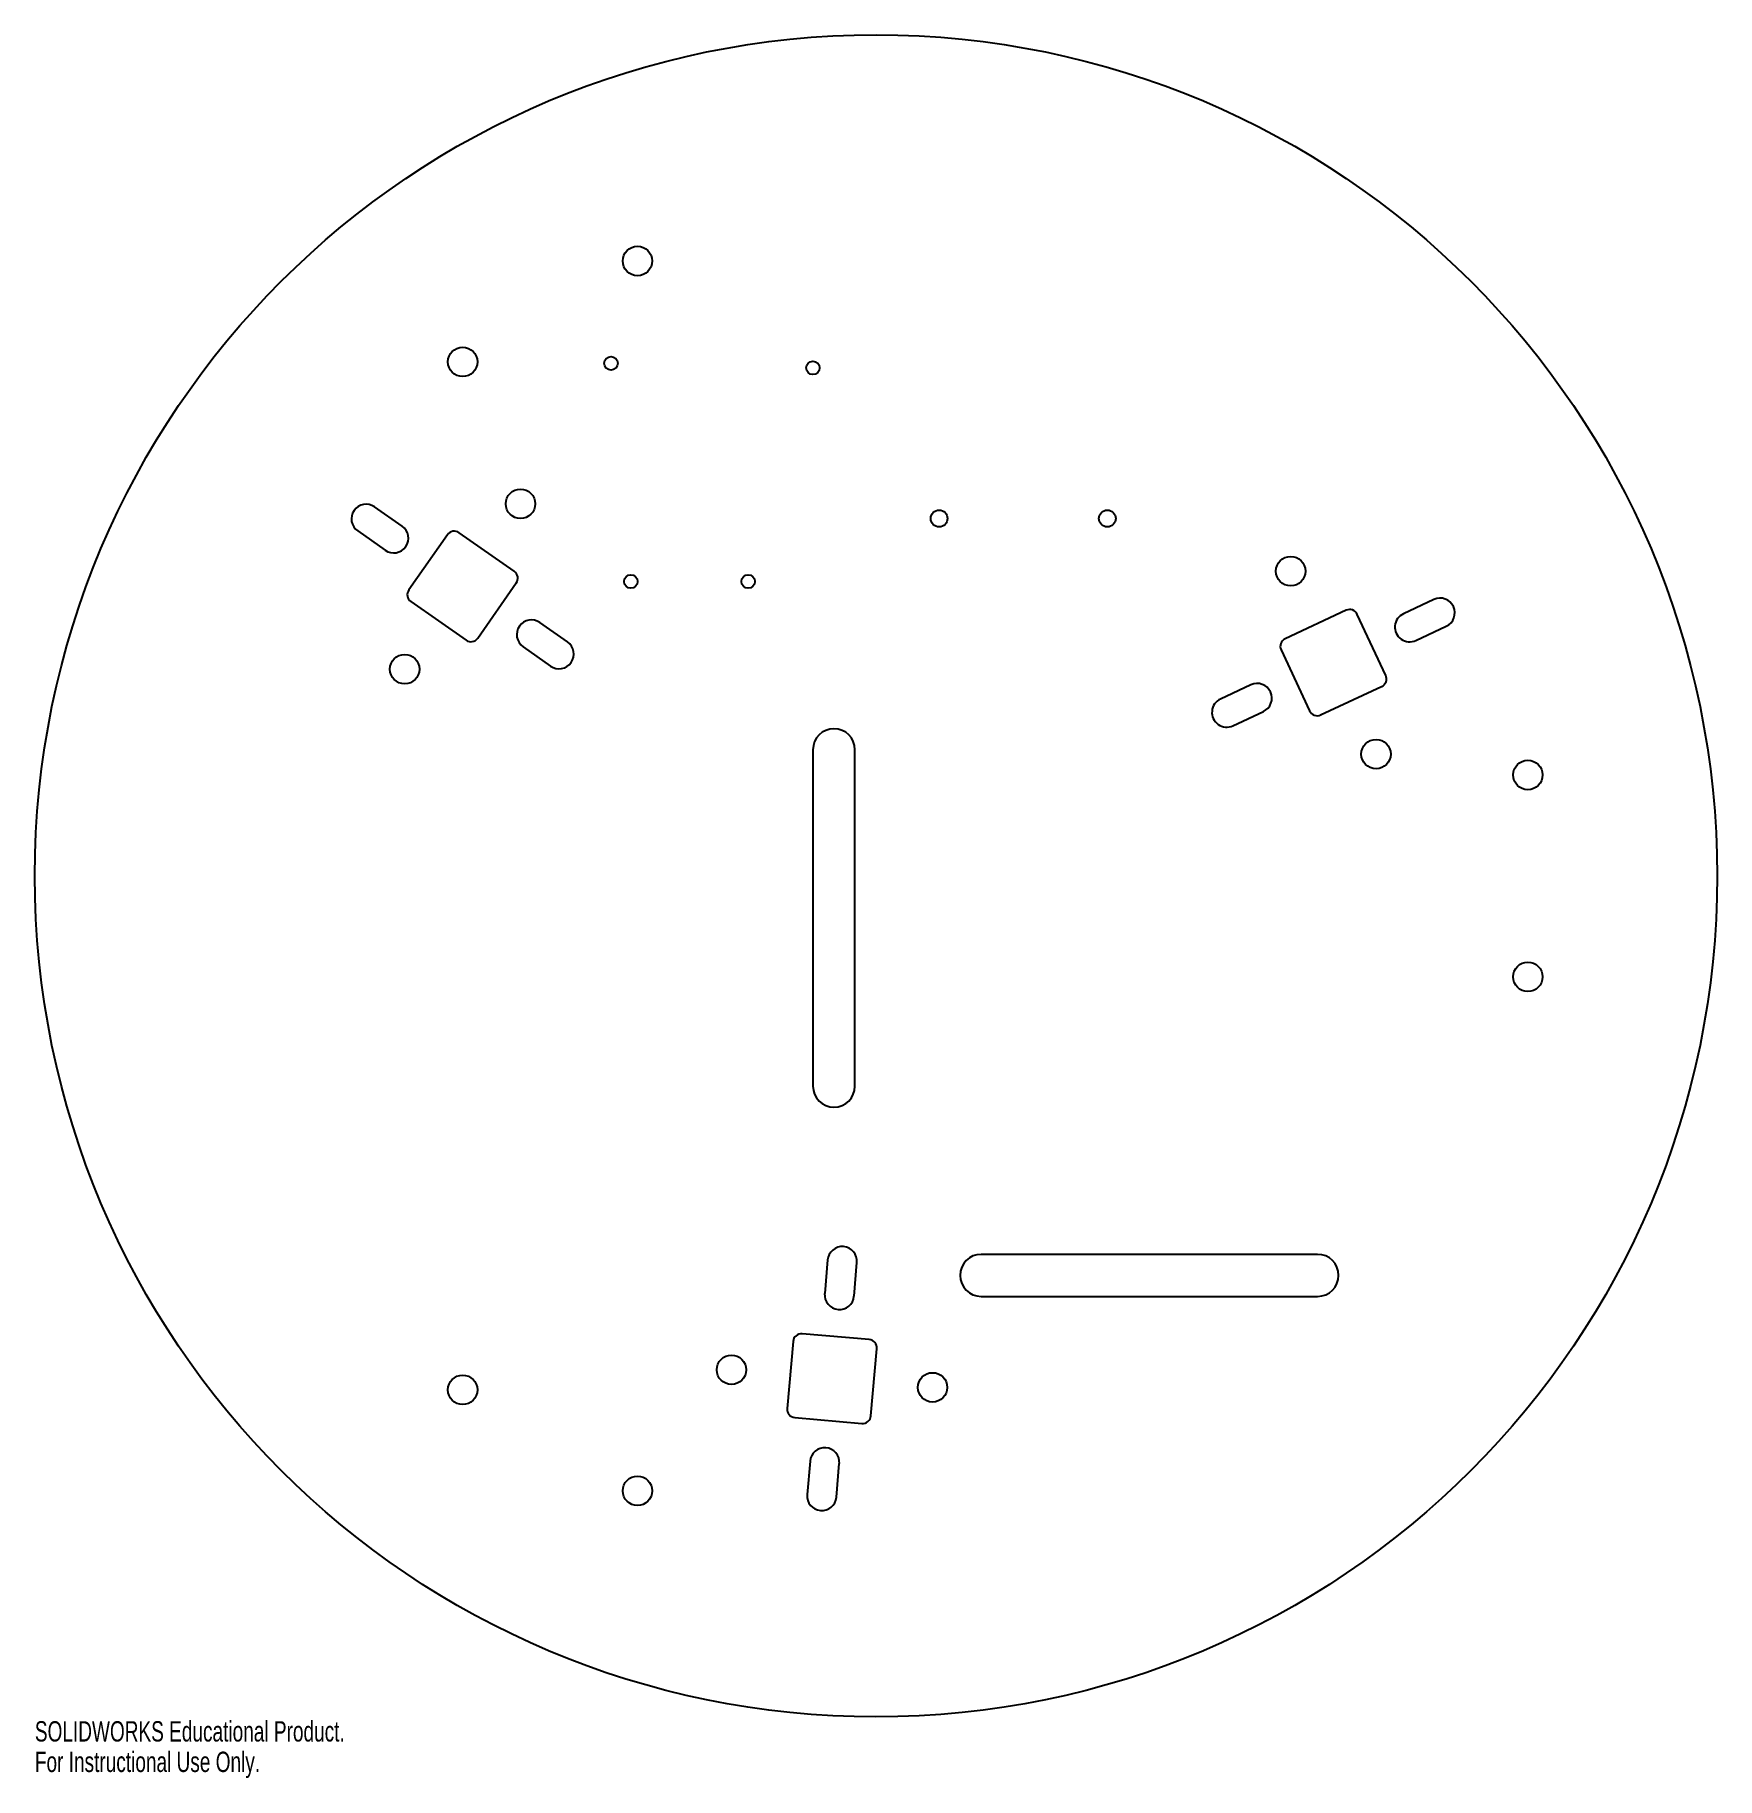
# Model space of a CAD drawing. Header units: millimetres. Extents: x -200 to 200, y -215 to 200.
import ezdxf

# ---------------------------------------------------------------- set-up
doc = ezdxf.new("R2010")
doc.units = ezdxf.units.MM
doc.styles.add('SLDTEXTSTYLE0', font='TXT', dxfattribs={"width": 0.7})

msp = doc.modelspace()

# ---------------------------------------------------------------- linework, layer by layer
at = {"color": 7, "linetype": 'Continuous', "lineweight": 25}
for p, q in [((-112.67, 83.17), (-119.23, 87.76)), ((-123.24, 82.02), (-116.69, 77.43)), ((-101.9, 81.12), (-111.08, 68.01)), ((-86.01, 72.43), (-99.12, 81.61)), ((-94.7, 56.54), (-85.52, 69.65)), ((-110.59, 65.23), (-97.48, 56.05)), ((111.78, 63.16), (97.28, 56.4)), ((121.2, 47.69), (114.44, 62.19)), ((132.65, 65.72), (125.4, 62.34)), ((-73.35, 55.64), (-79.91, 60.22)), ((128.36, 55.99), (135.61, 59.38)), ((-83.92, 54.49), (-77.37, 49.9)), ((96.31, 53.74), (103.07, 39.24)), ((89.15, 45.43), (81.9, 42.05)), ((105.73, 38.27), (120.23, 45.03)), ((84.86, 35.71), (92.11, 39.09)), ((-15, 30), (-15, -50)), ((-5, -50), (-5, 30)), ((105, -90), (25, -90)), ((-11.51, -91.34), (-12.2, -99.31)), ((-5.23, -99.92), (-4.53, -91.95)), ((25, -100), (105, -100)), ((-19.72, -110.7), (-21.12, -126.64)), ((-1.62, -110.28), (-17.56, -108.88)), ((-1.19, -128.38), (0.2, -112.45)), ((-19.3, -128.81), (-3.36, -130.2)), ((-15.69, -139.16), (-16.39, -147.13)), ((-9.41, -147.74), (-8.72, -139.77))]:
    msp.add_line(p, q, dxfattribs=at)
for centre, radius in [((0, 0), 200), ((-56.72, 146.23), 3.5), ((-98.28, 122.23), 3.5), ((-63, 121.9), 1.6), ((-15, 120.8), 1.6), ((-84.53, 88.49), 3.5), ((15, 85), 2), ((55, 85), 2), ((98.61, 72.47), 3.5), ((-58.3, 70), 1.6), ((-30.4, 70), 1.6), ((-112.06, 49.17), 3.5), ((118.9, 28.96), 3.5), ((155, 24), 3.5), ((155, -24), 3.5), ((-34.37, -117.45), 3.5), ((-98.28, -122.23), 3.5), ((13.45, -121.64), 3.5), ((-56.72, -146.23), 3.5)]:
    msp.add_circle(centre, radius, dxfattribs=at)
for centre, radius, start, end in [((-121.23, 84.89), 3.5, 55, 235), ((-114.68, 80.3), 3.5, 235, 55), ((-100.26, 79.97), 2, 55, 145), ((-87.16, 70.79), 2, 325, 55), ((-109.44, 66.86), 2, 145, 235), ((112.63, 61.35), 2, 25, 115), ((126.88, 59.17), 3.5, 115, 295), ((134.13, 62.55), 3.5, 295, 115), ((-81.92, 57.36), 3.5, 55, 235), ((-96.33, 57.69), 2, 235, 325), ((-75.36, 52.77), 3.5, 235, 55), ((98.13, 54.58), 2, 115, 205), ((90.63, 42.26), 3.5, 295, 115), ((119.39, 46.84), 2, 295, 25), ((83.38, 38.88), 3.5, 115, 295), ((104.89, 40.08), 2, 205, 295), ((-10, 30), 5, 0, 180), ((-10, -50), 5, 180, 0), ((-8.02, -91.65), 3.5, 355, 175), ((25, -95), 5, 90, 270), ((105, -95), 5, 270, 90), ((-8.72, -99.62), 3.5, 175, 355), ((-17.73, -110.88), 2, 85, 175), ((-1.79, -112.27), 2, 355, 85), ((-19.13, -126.82), 2, 175, 265), ((-3.19, -128.21), 2, 265, 355), ((-12.2, -139.47), 3.5, 355, 175), ((-12.9, -147.44), 3.5, 175, 355)]:
    msp.add_arc(centre, radius, start, end, dxfattribs=at)

# ---------------------------------------------------------------- texts
at = {"color": 7, "linetype": 'Continuous', "char_height": 4.8336, "attachment_point": 1, "style": 'SLDTEXTSTYLE0'}
for s, insert in [('SOLIDWORKS Educational Product.', (-200, -201.02)), ('For Instructional Use Only.', (-200, -208.27))]:
    msp.add_mtext(s, dxfattribs=dict(at, insert=insert))

doc.saveas('drawing.dxf')
